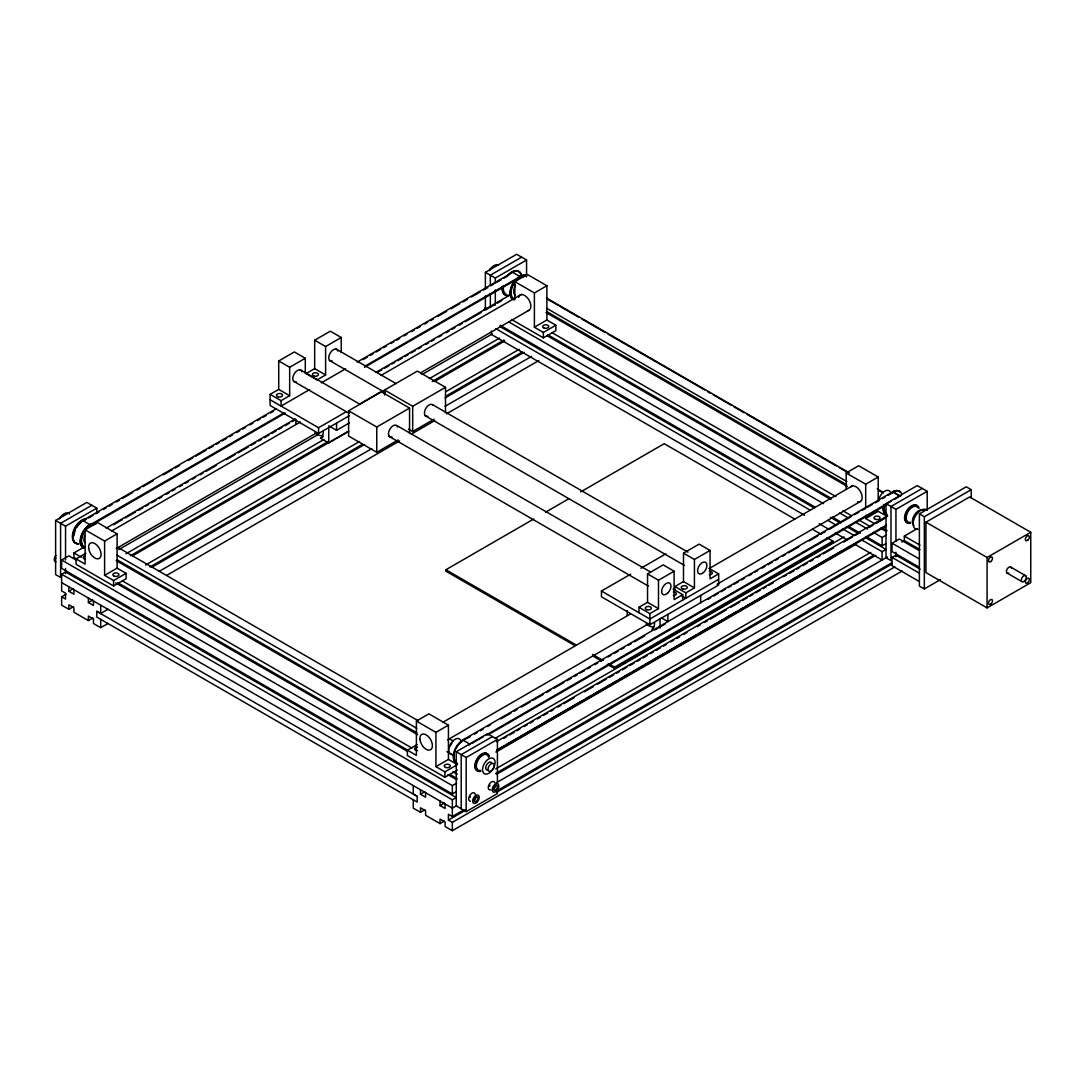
<?xml version="1.0" encoding="UTF-8"?>
<svg xmlns="http://www.w3.org/2000/svg" width="1085" height="1085" viewBox="0 0 1085 1085"><rect width="100%" height="100%" fill="white"/><g stroke="black" fill="none" stroke-linecap="round" stroke-linejoin="round"><path stroke-width="1.5" d="M348.705 431.41L328.741 442.938L320.523 438.191L321.797 436.997A15.475 8.938 60 0 0 323.262 431.532M651.827 629.476L653.116 628.283A15.475 8.938 60 0 0 654.58 622.817M305.292 358.253L289.668 367.286L289.668 395.7L278.723 389.393L278.723 360.966L294.347 351.947L305.292 358.253L305.292 373.308M341.232 337.503L325.608 346.522L325.608 374.949L314.664 368.629L314.664 340.215L330.301 331.183L341.232 337.503L341.232 352.557M349.397 415.677L318.583 433.458L270.124 405.492L270.124 394.343L278.723 389.393M314.664 368.629L306.079 373.593L317.01 379.913L325.608 374.949M91.832 505.284L60.584 523.323L60.584 577.464L55.62 574.602L55.62 520.461L86.868 502.409L96.796 508.146L96.796 513.219M485.388 289.247L485.388 272.335L516.65 254.283L526.564 260.02L526.564 276.933M521.614 257.159L490.352 275.197L490.352 285.355M270.124 394.343L281.069 400.663L289.668 395.7M55.62 520.461L65.548 526.184L96.796 508.146M485.388 272.335L495.316 278.058L526.564 260.02M78.92 543.924A13.59 7.853 -60 0 1 73.224 535.407A13.59 7.853 -60 0 1 81.619 521.153L276.431 408.692M309.605 389.596L281.069 406.075L281.069 400.663M321.296 382.856L345.559 368.846M357.128 362.105L512.676 272.308L520.095 276.661L521.207 276.051A13.59 7.853 -60 0 1 525.777 275.685M82.731 521.41L85.661 519.715M88.604 518.02L92.998 515.483M95.941 513.788L98.871 512.093M103.278 509.543L106.208 507.848M109.151 506.166L112.081 504.471M116.488 501.921L119.418 500.226M122.347 498.53L132.628 492.604M137.022 490.067L139.965 488.372M142.894 486.677L153.161 480.75M163.442 474.81L172.244 469.724M175.173 468.042L179.581 465.492M188.383 460.406L192.791 457.87M195.72 456.175L205.987 450.248M208.93 448.553L213.325 446.003M216.268 444.321L219.197 442.626M222.14 440.93L226.534 438.381M229.464 436.685L232.407 434.99M236.801 432.454L239.744 430.759M242.674 429.063L245.617 427.368M250.011 424.832L252.954 423.136M257.348 420.6L260.291 418.905M263.221 417.21L266.151 415.514M270.558 412.965L273.488 411.269M363 359.596L367.408 357.06M370.338 355.365L373.267 353.669M376.21 351.974L380.604 349.424M383.548 347.729L386.477 346.047M390.885 343.497L393.814 341.802M396.757 340.107L399.687 338.411M404.095 335.875L407.024 334.18M411.432 331.644L414.361 329.948M417.291 328.253L420.234 326.558M424.628 324.008L427.571 322.326M430.501 320.631L433.43 318.936M437.838 316.386L446.64 311.3M451.048 308.764L459.85 303.678M462.78 301.983L467.187 299.446M471.595 296.91L480.397 291.824M483.327 290.129L487.735 287.579M490.664 285.897L493.594 284.202M496.537 282.507L500.931 279.957M503.874 278.262L506.803 276.566M84.182 547.966A13.59 7.853 -60 0 1 80.914 538.119A13.59 7.853 -60 0 1 89.051 525.438L283.85 412.978M364.56 366.391L520.095 276.594L520.095 277.475L364.56 367.272M285.314 413.019L88.55 526.727A12.491 7.215 -60 0 0 81.524 538.689A12.491 7.215 -60 0 0 85.159 547.111M85.078 529.805L97.582 522.577L117.112 533.861L117.112 568.147L104.608 575.362L104.608 541.076L85.078 529.805L85.078 564.091L76.086 558.897L76.086 564.308L113.6 585.968L126.104 578.753L126.104 573.341L117.112 568.147M514.846 281.666L527.351 274.451L546.881 285.735L546.881 320.021L534.39 327.236L534.39 292.95L514.846 281.666L514.846 299.636M106.181 528.124L295.215 418.986M375.803 372.453L509.15 295.459M113.505 524.774L122.293 519.688M125.223 518.006L135.489 512.079M138.419 510.384L142.813 507.848M145.743 506.152L148.672 504.471M151.602 502.775L155.996 500.239M158.925 498.544L161.868 496.849M166.263 494.312L169.192 492.617M172.122 490.922L175.051 489.24M179.445 486.704L182.375 485.009M185.304 483.313L188.234 481.618M192.628 479.082L195.571 477.386M199.965 474.85L202.895 473.168M205.824 471.473L216.078 465.546M226.345 459.62L235.133 454.547M238.063 452.852L248.316 446.939M251.245 445.243L255.64 442.707M258.583 441.012L261.512 439.317M264.442 437.635L268.836 435.085M271.765 433.403L276.16 430.867M279.089 429.172L282.019 427.476M284.948 425.781L289.342 423.245M292.285 421.55L295.215 419.868M377.268 372.48L381.662 369.944M384.592 368.249L389 365.713M391.929 364.031L394.859 362.336M397.788 360.64L402.182 358.104M405.112 356.409L408.041 354.714M410.971 353.032L415.365 350.496M418.295 348.8L421.238 347.105M425.632 344.569L428.561 342.874M431.491 341.178L434.42 339.496M438.815 336.947L441.744 335.265M446.138 332.729L449.068 331.034M452.011 329.338L454.94 327.643M459.335 325.107L462.264 323.411M465.194 321.73L481.306 312.412M485.714 309.876L494.502 304.804M497.432 303.108L501.826 300.572M111.511 531.026L300.423 421.957M380.971 375.451L521.559 294.279M456.242 791.684L452.336 793.949L61.628 568.377L61.628 560.023L68.857 555.859L76.181 560.077M76.872 559.128L73.943 557.432L73.943 552.916L84.06 547.084M104.608 541.076L117.112 533.861M534.39 292.95L546.881 285.735M76.086 558.897L85.81 553.282M61.628 574.236L65.548 571.985L456.242 797.556L452.336 799.808L61.628 574.236L61.628 590.932L65.548 593.183L65.548 599.056L61.628 596.791L61.628 605.145L68.857 609.309L73.251 606.773M270.124 399.768L318.583 427.734L346.373 411.69M359.542 404.081L382.951 390.573M398.154 439.94L376.753 452.296L348.611 436.048L348.611 410.795L381.432 391.848L409.56 408.082L409.56 433.349M384.565 395.089L384.565 390.044L417.386 371.084L445.515 387.331L445.515 412.598M116.258 548.549L316.888 432.712M420.871 372.684L529.249 310.107M118.78 549.593L318.027 434.556M422.051 374.501L492.387 333.895M320.523 438.191L323.371 436.55M328.741 425.795L336.553 430.311L349.397 422.892M126.009 553.77L323.791 439.574M429.28 378.665L499.615 338.072M68.857 586.754L68.857 591.271L73.251 588.735M130.403 555.737L328.185 441.541M432.21 381.486L504.01 340.039M61.628 596.791L66.036 594.255M132.546 555.859L347.919 431.505M434.366 381.594L504.688 341.002M348.611 410.795L376.753 427.029L409.56 408.082M384.565 390.044L412.693 406.278L445.515 387.331M104.608 575.362L113.6 580.556L126.104 573.341M534.39 327.236L543.368 332.43L555.873 325.202L555.873 330.627L543.368 337.842L511.632 319.519M145.539 565.041L359.447 441.541M445.894 391.644L519.145 349.343M88.4 598.038L88.4 602.541L92.795 600.005M149.933 567.021L362.376 444.362M445.894 396.147L522.075 352.164M152.076 567.13L364.533 444.484M445.108 397.951L524.231 352.272M159.305 571.307L371.748 448.647M445.013 406.36L531.46 356.45M408.475 429.104L412.693 431.545L434.095 419.19M68.857 609.309L68.857 604.806L73.943 607.736L73.943 612.252L88.4 620.593L92.795 618.057M413.263 785.594L413.263 793.949L417.169 796.2L417.169 802.059L96.796 617.094L96.796 611.235L100.702 613.486L108.025 609.255M166.629 575.416L399.592 440.93M411.31 434.163L434.76 420.627M446.477 413.86L538.784 360.573M88.4 620.593L88.4 616.077L93.473 619.02L93.473 623.522L100.702 627.7L108.025 623.468M574.969 645.697L445.881 571.171L445.881 569.747L533.793 518.983M545.511 512.215L568.96 498.68M580.678 491.912L664.21 443.697L794.762 519.078M709.088 568.377L718.65 573.897L718.65 585.046L649.888 624.743L601.443 596.777L601.443 591.04L630.711 574.155M640.95 568.242L665.824 553.879M674.111 571.198L658.486 580.217L658.486 608.644L647.542 602.324L647.542 573.897L663.179 564.878L674.111 571.198L674.111 599.612L682.709 594.661L682.709 600.073M710.065 550.448L694.427 559.467L694.427 587.894L683.496 581.574L683.496 553.147L699.12 544.127L710.065 550.448L710.065 578.861L718.65 573.897M416.396 721.077L428.901 713.862L448.43 725.146L448.43 759.432L435.926 766.647L435.926 732.361L416.396 721.077L416.396 755.377L407.404 750.183L407.404 755.594L444.918 777.253L457.422 770.038M846.164 489.281L846.164 472.952L858.669 465.736L878.199 477.02L878.199 501.501M638.957 612.699L638.957 607.288L647.542 602.324M674.897 590.593L674.897 586.537L683.496 581.574M442.816 722.312L630.277 614.083M709.359 568.432L852.878 485.565M435.926 732.361L448.43 725.146M846.164 472.952L865.694 484.236L878.199 477.02M407.404 750.183L417.128 744.568M638.957 607.288L649.888 613.608L658.486 608.644M674.897 586.537L685.842 592.844L694.427 587.894M718.65 579.322L649.888 619.02L601.443 591.04M447.576 739.834L649.671 623.143M717.036 584.259L860.554 501.392M461.627 740.635L893.782 491.247A13.59 7.853 -60 0 1 900.102 491.966M467.147 738.356L470.076 736.661M474.484 734.125L477.414 732.429M480.343 730.734L483.286 729.039M487.68 726.489L490.623 724.807M500.89 718.867L511.157 712.94M514.1 711.245L517.03 709.549M521.437 707.013L530.239 701.927M533.169 700.232L543.449 694.305M546.379 692.61L550.787 690.06M553.716 688.378L563.983 682.438M566.926 680.743L571.32 678.206M574.263 676.511L577.193 674.816M580.136 673.12L584.53 670.584M587.473 668.889L590.403 667.194M594.797 664.644L597.74 662.962M600.67 661.267L603.613 659.572M608.007 657.022L610.95 655.326M613.879 653.631L618.287 651.095M621.217 649.4L624.146 647.704M628.554 645.168L631.484 643.473M634.427 641.777L644.693 635.851M654.96 629.91L665.241 623.983M707.786 599.422L710.729 597.726M713.659 596.031L718.067 593.481M720.996 591.786L725.404 589.25M728.333 587.555L731.276 585.859M734.206 584.164L738.614 581.628M741.543 579.933L744.473 578.237M748.881 575.701L751.81 574.006M754.753 572.31L757.683 570.615M762.09 568.065L765.02 566.384M767.949 564.688L772.357 562.139M775.287 560.443L778.23 558.748M782.624 556.212L785.567 554.516M788.497 552.821L798.763 546.894M809.044 540.967L817.846 535.881M820.775 534.186L825.183 531.636M829.591 529.1L838.393 524.014M841.323 522.319L851.589 516.392M854.532 514.697L858.927 512.161M861.87 510.465L864.799 508.77M867.742 507.075L872.137 504.539M875.08 502.843L879.474 500.293M882.417 498.598L885.346 496.903M888.276 495.208L892.684 492.671M497.418 788.51L497.418 793.583L466.17 811.634L456.242 805.897L456.242 751.756L487.504 733.718L497.418 739.441L497.418 783.438M922.236 488.453L890.975 506.505L890.975 560.633L886.011 557.771L886.011 503.63L917.273 485.592L927.2 491.315L927.2 509.923M471.636 743.456L483.367 736.674M486.311 734.979L891.3 501.161M894.23 499.466L898.638 496.916M487.775 735.02L886.893 504.579M865.694 518.521L878.199 511.306L887.191 516.487L874.686 523.716L865.694 518.521L865.694 515.253M492.468 736.579L461.206 754.631L461.206 808.759M608.712 663.762L614.585 667.139L832.914 541.089L832.914 542.514L614.585 668.563L607.247 664.332M495.316 738.234L844.022 536.912M456.242 751.756L466.17 757.493L497.418 739.441M886.011 503.63L895.939 509.367L927.2 491.315M496.442 741.679L887.693 515.795M435.926 766.647L444.918 771.842L457.422 764.613L448.43 759.432M503.765 738.329L506.695 736.647M509.624 734.952L514.032 732.416M516.962 730.72L519.891 729.025M524.286 726.489L527.215 724.794M530.145 723.112L533.074 721.416M537.468 718.88L540.398 717.185M543.341 715.49L547.735 712.953M550.665 711.258L553.594 709.576M557.988 707.027L560.918 705.345M563.847 703.65L574.101 697.723M584.367 691.81L593.156 686.724M597.55 684.187L606.339 679.115M609.282 677.42L613.676 674.884M616.606 673.188L619.535 671.506M622.464 669.811L626.859 667.275M629.788 665.58L634.183 663.043M637.112 661.348L640.055 659.653M642.985 657.958L647.379 655.421M650.308 653.74L653.238 652.044M656.167 650.349L660.562 647.813M663.491 646.117L666.421 644.422M670.815 641.886L673.758 640.191M676.687 638.509L679.617 636.814M684.011 634.277L686.941 632.582M697.194 626.655L700.123 624.974M704.531 622.437L707.461 620.742M710.39 619.047L726.502 609.743M730.897 607.207L739.699 602.121M742.628 600.439L747.022 597.889M749.952 596.207L752.881 594.512M755.811 592.817L760.205 590.281M763.135 588.585L766.064 586.904M769.007 585.208L773.402 582.672M783.655 576.745L786.584 575.05M789.514 573.355L793.908 570.818M796.838 569.137L799.767 567.441M802.71 565.746L807.104 563.21M810.034 561.515L812.963 559.819M817.358 557.283L820.287 555.601M823.217 553.906L833.483 547.979M843.737 542.052L852.525 536.98M855.455 535.285L859.849 532.749M868.651 527.676L873.045 525.14M875.975 523.445L886.228 517.518M496.537 750.196L886.323 525.154M420.492 789.772L420.492 794.288L424.886 791.738M499.615 748.609L504.01 746.06M506.939 744.378L517.192 738.451M520.122 736.756L583.12 700.395M586.049 698.699L590.443 696.163M593.386 694.468L603.64 688.541M606.569 686.859L609.499 685.164M612.428 683.469L616.822 680.932M619.752 679.237L630.005 673.324M632.935 671.629L643.202 665.702M646.131 664.02L650.525 661.484M653.455 659.788L663.708 653.862M666.638 652.166L695.946 635.254M698.876 633.559L716.453 623.414M719.382 621.719L722.312 620.023M725.241 618.341L736.959 611.574M739.889 609.879L742.818 608.183M745.748 606.488L750.155 603.952M753.085 602.27L756.014 600.575M758.944 598.879L763.338 596.343M766.268 594.648L776.521 588.735M779.45 587.039L842.448 550.665M845.378 548.969L849.786 546.433M496.537 751.078L886.323 526.035M495.899 752.095L856.323 544.005M940.464 579.621L924.339 588.924L919.388 586.063L919.388 513.87L966.26 486.812L971.224 489.674L971.224 498.069M61.628 560.023L452.336 785.594L456.677 783.099M873.33 532.396L882.105 537.468L886.445 534.959M919.388 513.87L924.339 516.745L971.224 489.674M413.263 799.808L413.263 808.149L420.492 812.326L424.886 809.79M495.709 768.899L870.78 552.36M866.02 536.519L882.105 545.809L886.011 543.558M925.953 522.183L969.624 496.971L1030.75 532.26L1030.75 582.686L987.079 607.898L925.953 572.595L925.953 522.183L987.079 557.473L1030.75 532.26M919.022 567.13L892.033 551.546L892.033 543.205L899.262 539.028L919.158 550.515M919.971 549.634L904.334 540.601L904.334 536.098L917.354 528.585M440.035 801.042L440.035 805.558L444.43 803.022M495.709 773.415L873.71 555.181M496.387 774.378L875.853 555.289M861.626 539.855L882.105 551.682L886.011 549.43L865.532 537.604M901.798 542.066L904.334 540.601M456.731 805.612L452.336 808.149L61.628 582.591M496.293 782.773L887.476 556.93M919.022 581.343L892.033 565.76L892.033 557.405L895.939 555.154L920.094 569.096M420.492 812.326L420.492 807.81L425.578 810.753L425.578 815.255L440.035 823.61L444.43 821.074M894.813 566.913L452.336 822.362L448.43 820.111L448.43 814.238L452.336 816.503L464.055 809.735M496.293 791.128L891.884 562.735M448.43 820.111L466.007 809.952M496.781 792.199L892.372 563.807M440.035 823.61L440.035 819.094L445.108 822.023L445.108 826.539L452.336 830.717L902.137 571.022M900.102 496.157L892.684 491.79L900.102 496.157L901.215 495.533M469.059 744.92L470.158 744.296L462.739 740.011M520.081 277.557L521.682 276.784A12.491 7.215 -60 0 1 523.852 276.431M546.379 297.955L849.419 472.911M877.236 488.969L883.095 492.346M548.034 299.487L578.766 317.227M581.696 318.909L605.105 332.43M608.034 334.112L704.613 389.881M707.542 391.563L710.458 393.258M713.387 394.94L730.951 405.085M733.88 406.78L744.12 412.693M747.05 414.375L836.304 465.913M839.234 467.608L848.009 472.667M878.741 490.406L883.136 492.943M1010.786 567.116L1025.678 575.715A3.513 2.021 -60 0 1 1024.281 581.207A3.513 2.021 -60 0 1 1021.46 579.092A3.513 2.021 -60 0 1 1025.678 575.715M1007.043 573.043L1021.934 581.628M546.772 308.343L846.897 481.618M546.664 311.544L846.639 484.737M545.972 312.494L847.412 486.541M546.881 320.021L555.873 325.202M552.007 332.675L835.884 496.577M904.334 536.098L919.971 545.118M547.613 334.655L831.49 498.544M882.715 528.124L887.096 530.646M546.921 335.604L830.812 499.507M880.559 528.232L886.404 531.609M842.95 510.804L851.603 515.795M858.818 519.959L870.36 526.618M508.96 322.042L823.583 503.671M839.668 512.974L848.456 518.033M855.767 522.265L867.471 529.019M892.033 543.205L919.022 558.789M500.185 325.31L814.794 506.953M832.358 517.097L841.133 522.156M848.456 526.388L860.161 533.142M499.71 326.395L814.32 508.024M830.405 517.328L840.658 523.241M846.503 526.618L858.208 533.372M495.791 328.647L810.414 510.289M827.963 520.42L835.287 524.652M842.597 528.87L854.302 535.624M892.033 557.405L919.022 572.989M804.555 515.253L491.41 334.451L491.41 331.115M819.189 523.702L827.963 528.775M835.287 532.993L846.992 539.747M854.302 543.978L882.105 560.023L882.105 551.682M812.367 529.236L821.169 534.322M827.041 537.712L832.914 541.089M336.065 348.963L396.174 383.67M432.834 404.841L687.971 552.143M314.664 340.215L325.608 346.522M683.496 553.147L694.427 559.467M329.433 360.451L385.148 392.621M424.737 415.474L684.269 565.312M300.125 369.714L360.234 404.434M396.893 425.591L650.552 572.039M278.723 360.966L289.668 367.286M647.542 573.897L658.486 580.217M673.134 589.128L682.709 594.661M681.733 595.896L685.842 598.269L685.842 592.844M293.493 381.201L349.207 413.371M388.796 436.224L648.328 586.063M661.348 617.826L667.858 621.583L667.858 614.368M445.881 569.747L576.447 645.127M592.573 654.445L602.853 660.372M592.573 655.855L601.375 660.941M82.731 520.529L90.15 524.814M118.265 547.613L418.24 720.793M448.973 738.546L453.367 741.069M116.895 555.154L416.871 728.347M116.895 559.67L416.871 732.863M116.204 560.633L417.644 734.667M446.911 751.552L454.222 755.784M73.943 552.916L81.253 557.148M122.225 580.8L411.961 748.08M452.933 771.733L457.327 774.27M117.845 582.781L407.58 750.06M450.017 774.554L457.327 778.772M115.688 582.889L406.889 751.01M447.861 774.663L456.636 779.735M68.857 591.271L73.943 594.2L73.943 589.684M88.4 602.541L93.473 605.484L93.473 600.968M420.492 794.288L425.578 797.217L425.578 792.701M440.035 805.558L445.108 808.488L445.108 803.985M96.796 611.37L417.169 796.336M987.079 557.473L987.079 607.898M924.339 516.745L924.339 588.924M895.939 509.367L895.939 541.51M895.939 552.224L895.939 556.727M882.105 537.468L882.105 545.809M865.694 484.236L865.694 508.729M700.679 595.421L700.679 602.636M660.046 618.64L660.046 627.984M649.888 613.608L649.888 624.743M627.239 610.597L627.239 615.276M614.585 667.139L614.585 668.563M543.368 332.43L543.368 337.842M512.676 272.308L513.788 271.765A13.59 7.853 -60 0 1 521.315 274.302M495.316 278.058L495.316 283.144M495.316 289.912L495.316 305.129M490.352 293.804L490.352 307.34M485.388 296.015L485.388 309.55M466.17 757.493L466.17 811.634M452.336 785.594L452.336 793.949M452.336 799.808L452.336 816.503M452.336 822.362L452.336 830.717M444.918 771.842L444.918 777.253M412.693 406.278L412.693 431.545M376.753 427.029L376.753 452.296M336.553 423.082L336.553 430.311M328.741 427.354L328.741 442.938M318.583 427.734L318.583 433.458M295.92 419.312L295.92 423.991M113.6 580.556L113.6 585.968M100.702 605.145L100.702 613.486M100.702 619.359L100.702 627.7M65.548 526.184L65.548 560.023M65.548 568.486L65.548 573.558M427.883 416.274A6.632 3.825 -60 0 1 425.388 409.194A6.632 3.825 -60 0 1 433.159 405.288M391.943 437.024A6.632 3.825 -60 0 1 389.84 429.172A6.632 3.825 -60 0 1 397.68 427.07M296.259 381.784A6.632 3.825 -60 0 1 294.157 373.932A6.632 3.825 -60 0 1 302.01 371.829M332.213 361.034A6.632 3.825 -60 0 1 330.111 353.181A6.632 3.825 -60 0 1 337.95 351.079M709.278 571.239A3.038 1.75 0 0 1 712.316 573.002A3.038 1.75 0 0 1 709.278 574.752M673.337 592.003A3.038 1.75 0 0 1 676.375 593.753A3.038 1.75 0 0 1 673.337 595.502M457.178 763.311A13.59 7.853 -60 0 1 454.479 750.562A13.59 7.853 -60 0 1 466.401 738.722M456.026 761.521A12.491 7.215 -60 0 1 454.764 760.015M454.059 757.886A12.491 7.215 -60 0 1 453.937 755.309M456.5 747.416A12.491 7.215 -60 0 1 458.318 744.744M458.941 744.012A12.491 7.215 -60 0 1 461.125 741.923M73.929 535.814A12.491 7.215 -60 0 1 75.448 529.955M76.994 527.093A12.491 7.215 -60 0 1 81.117 522.441M83.911 546.704A12.491 7.215 -60 0 1 83.911 532.287M85.742 529.616A12.491 7.215 -60 0 1 94.571 524.516M917.924 529.344A11.053 6.374 -60 0 1 914.736 517.342A11.053 6.374 -60 0 1 927.133 510.221M886.811 513.992A12.491 7.215 -60 0 1 884.519 505.474M887.34 515.402A13.59 7.853 -60 0 1 884.099 504.281M891.626 493.024A13.59 7.853 -60 0 1 900.564 491.925M891.233 492.807A13.59 7.853 -60 0 1 901.472 493.444M886.947 515.185A13.59 7.853 -60 0 1 883.109 507.224M878.728 500.022A8.843 5.099 -60 0 1 883.949 491.708A8.843 5.099 -60 0 1 890.175 491.668M884.126 510.52A12.491 7.215 -60 0 1 884.126 505.244M907.155 521.532A8.843 5.099 -60 0 1 906.151 520.61M905.527 519.227A8.843 5.099 -60 0 1 905.527 515.497M906.151 513.395A8.843 5.099 -60 0 1 909.949 507.834M913.19 505.963A8.843 5.099 -60 0 1 915.984 506.22M910.491 522.292A8.843 5.099 -60 0 1 907.548 512.486A8.843 5.099 -60 0 1 917.883 507.766M914.018 525.479A8.843 5.099 -60 0 1 914.357 515.09A8.843 5.099 -60 0 1 923.186 510.384M909.745 522.767A9.941 5.737 -60 0 1 905.989 512.147A9.941 5.737 -60 0 1 917.652 506.302M910.532 523.214A9.941 5.737 -60 0 1 907.372 511.455A9.941 5.737 -60 0 1 919.144 508.309M1008.752 573.029A3.513 2.021 -60 0 1 1006.432 571.564A3.513 2.021 -60 0 1 1008.657 567.387A3.513 2.021 -60 0 1 1011.356 568.12M484.141 310.418A4.693 2.712 -60 0 1 485.687 307.191M507.414 276.282A13.59 7.853 -60 0 1 521.193 274.356M507.929 295.662A13.59 7.853 -60 0 1 502.667 286.63M507.034 276.051A13.59 7.853 -60 0 1 520.8 274.139M509.923 294.971A13.59 7.853 -60 0 1 502.287 286.399M505.868 294.062A12.491 7.215 -60 0 1 503.589 285.531M511.808 298.592A13.59 7.853 -60 0 1 513.829 281.91M518.454 277.136A13.59 7.853 -60 0 1 525.52 275.4M511.889 286.86A12.491 7.215 -60 0 1 515.117 281.259M513.937 299.908A13.59 7.853 -60 0 1 512.405 285.192A13.59 7.853 -60 0 1 525.913 275.631M513.68 298.578A12.491 7.215 -60 0 1 512.92 285.599A12.491 7.215 -60 0 1 524.34 276.39M515.511 295.418A8.843 5.099 -60 0 1 515.511 285.206M489.267 270.531A4.421 2.55 -60 0 1 492.197 267.588M489.403 270.531A8.843 5.099 -60 0 1 498.232 265.038M457.558 763.528A13.59 7.853 -60 0 1 454.33 752.407A13.59 7.853 -60 0 1 464.366 739.658M451.862 754.577A8.843 5.099 -60 0 1 451.184 742.994A8.843 5.099 -60 0 1 461.03 741.177M450.424 746.019A4.421 2.55 -60 0 1 450.804 744.975M451.36 743.957A4.421 2.55 -60 0 1 452.052 743.062M489.674 786.191A2.767 1.6 -60 0 1 490 785.242M477.373 769.658A8.843 5.099 -60 0 1 476.383 768.736M475.759 767.353A8.843 5.099 -60 0 1 483.408 754.102M484.927 753.939A8.843 5.099 -60 0 1 486.216 754.346M480.723 770.418A8.843 5.099 -60 0 1 478.336 759.609A8.843 5.099 -60 0 1 488.67 757.344M488.331 769.916A4.421 2.55 -60 0 1 486.405 765.196A4.421 2.55 -60 0 1 491.749 763.08M470.361 801.245A4.693 2.712 -60 0 1 470.361 794.6A4.693 2.712 -60 0 1 475.352 795.047M470.212 797.177A2.767 1.6 -60 0 1 470.456 796.526M475.772 796.159A2.767 1.6 -60 0 1 473.752 800.459M490.705 789.894A4.693 2.712 -60 0 1 489.213 784.333A4.693 2.712 -60 0 1 494.774 782.841M495.316 784.889A2.767 1.6 -60 0 1 493.295 789.188M479.977 770.892A9.941 5.737 -60 0 1 476.817 759.134A9.941 5.737 -60 0 1 488.589 755.974M480.764 771.354A9.941 5.737 -60 0 1 477.603 759.581A9.941 5.737 -60 0 1 489.376 756.435M59.621 518.657A8.843 5.099 -60 0 1 69.494 514.005M55.905 561.962A4.693 2.712 -60 0 1 55.905 555.317M55.633 558.463A2.767 1.6 -60 0 1 55.783 557.826M85.457 559.236A3.038 1.75 0 0 1 83.206 557.541A3.038 1.75 0 0 1 85.457 555.845M417.562 750.589A3.038 1.75 0 0 1 414.524 748.826A3.038 1.75 0 0 1 417.562 747.077M653.807 626.832A14.363 8.3 60 0 1 646.158 623.997M850.504 487.219A8.843 5.099 60 0 1 860.866 492.359A8.843 5.099 60 0 1 857.584 501.853M518.576 297.331A8.843 5.099 60 0 1 528.395 299.08A8.843 5.099 60 0 1 527.771 310.703M78.161 543.788A13.59 7.853 -60 0 1 73.685 531.555A13.59 7.853 -60 0 1 86.515 518.969M76.099 527.771A12.491 7.215 -60 0 1 80.059 522.848M82.338 521.18A12.491 7.215 -60 0 1 84.63 520.217M77.767 543.558A13.59 7.853 -60 0 1 73.292 531.324A13.59 7.853 -60 0 1 86.135 518.752M83.776 547.803A13.59 7.853 -60 0 1 80.955 536.329A13.59 7.853 -60 0 1 91.194 523.865M93.595 523.268A13.59 7.853 -60 0 1 95.751 523.526M82.121 534.986A12.491 7.215 -60 0 1 83.518 532.057M84.169 548.034A13.59 7.853 -60 0 1 82.636 533.318A13.59 7.853 -60 0 1 96.145 523.757M84.738 542.622A8.843 5.099 -60 0 1 84.738 535.407M59.499 518.657A4.421 2.55 -60 0 1 63.201 515.551M322.503 435.546A14.363 8.3 60 0 1 314.84 432.712M703.46 572.568A6.632 3.825 -60 0 0 705.562 562.301A6.632 3.825 -60 0 0 697.723 569.245A6.632 3.825 -60 0 0 703.46 572.568M667.519 593.319A6.632 3.825 -60 0 0 669.621 583.052A6.632 3.825 -60 0 0 661.769 590.009A6.632 3.825 -60 0 0 667.519 593.319M277.991 396.771A3.038 1.75 0 0 0 282.548 395.252A3.038 1.75 0 0 0 277.991 393.733A3.038 1.75 0 0 0 277.991 396.771M313.931 376.02A3.038 1.75 0 0 0 318.488 374.501A3.038 1.75 0 0 0 313.931 372.982A3.038 1.75 0 0 0 313.931 376.02M682.75 588.952A3.038 1.75 0 0 0 687.307 587.433A3.038 1.75 0 0 0 682.75 585.914A3.038 1.75 0 0 0 682.75 588.952M646.809 609.702A3.038 1.75 0 0 0 651.366 608.183A3.038 1.75 0 0 0 646.809 606.664A3.038 1.75 0 0 0 646.809 609.702M1027.848 540.099A2.807 1.614 -60 0 0 1028.743 535.746A2.807 1.614 -60 0 0 1025.42 538.689A2.807 1.614 -60 0 0 1027.848 540.099M1027.848 582.631A2.807 1.614 -60 0 0 1028.743 578.278A2.807 1.614 -60 0 0 1025.42 581.221A2.807 1.614 -60 0 0 1027.848 582.631M991.012 561.365A2.807 1.614 -60 0 0 991.907 557.012A2.807 1.614 -60 0 0 988.584 559.955A2.807 1.614 -60 0 0 991.012 561.365M991.012 603.897A2.807 1.614 -60 0 0 991.907 599.544A2.807 1.614 -60 0 0 988.584 602.5A2.807 1.614 -60 0 0 991.012 603.897M491.668 770.648A4.421 2.55 -60 0 0 493.539 763.704A4.421 2.55 -60 0 0 488.209 767.841A4.421 2.55 -60 0 0 491.668 770.648M490.203 772.303A8.843 5.099 -60 0 0 493.417 758.51A8.843 5.099 -60 0 0 482.852 767.366A8.843 5.099 -60 0 0 490.203 772.303M476.79 802.425A4.693 2.712 -60 0 0 478.282 795.156A4.693 2.712 -60 0 0 472.721 800.079A4.693 2.712 -60 0 0 476.79 802.425M476.22 801.286A2.767 1.6 -60 0 0 477.468 796.933A2.767 1.6 -60 0 0 474.118 799.442A2.767 1.6 -60 0 0 476.22 801.286M496.333 791.155A4.693 2.712 -60 0 0 497.825 783.872A4.693 2.712 -60 0 0 492.264 788.809A4.693 2.712 -60 0 0 496.333 791.155M495.75 790.016A2.767 1.6 -60 0 0 496.998 785.662A2.767 1.6 -60 0 0 493.648 788.158A2.767 1.6 -60 0 0 495.75 790.016M113.789 575.932A3.038 1.75 0 0 0 118.875 575.145A3.038 1.75 0 0 0 115.159 572.989A3.038 1.75 0 0 0 113.789 575.932M88.658 548.196A8.843 5.099 60 0 0 98.681 558.694A8.843 5.099 60 0 0 97.189 545.443A8.843 5.099 60 0 0 88.658 548.196M445.732 767.488A3.038 1.75 0 0 0 450.302 765.969A3.038 1.75 0 0 0 445.732 764.45A3.038 1.75 0 0 0 445.732 767.488M419.963 739.482A8.843 5.099 60 0 0 429.999 749.979A8.843 5.099 60 0 0 428.507 736.729A8.843 5.099 60 0 0 419.963 739.482M875.514 519.362A3.038 1.75 0 0 0 880.071 517.843A3.038 1.75 0 0 0 875.514 516.324A3.038 1.75 0 0 0 875.514 519.362M544.195 328.077A3.038 1.75 0 0 0 548.752 326.558A3.038 1.75 0 0 0 544.195 325.039A3.038 1.75 0 0 0 544.195 328.077"/></g></svg>
